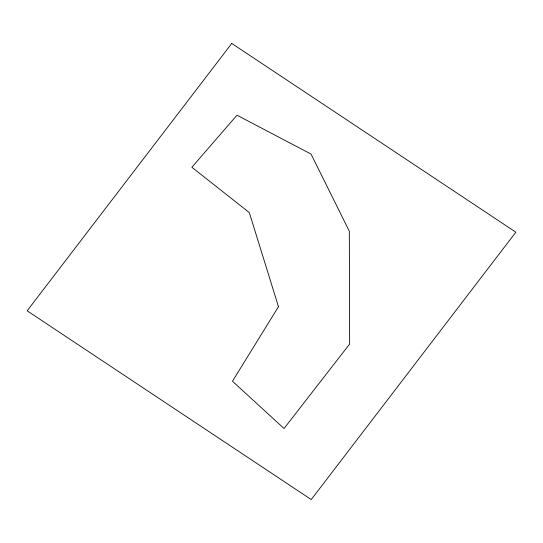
<?xml version="1.0" encoding="UTF-8"?>
<svg xmlns="http://www.w3.org/2000/svg" width="543" height="543" viewBox="0 0 543 543"><rect width="100%" height="100%" fill="white"/><g stroke="black" fill="none" stroke-linecap="round" stroke-linejoin="round"><path stroke-width="0.81" d="M278.464 306.686L232.479 381.227L284.03 428.508L349.638 344.052L349.325 231.237L311.037 154.063L236.992 115.204L191.869 167.258L249.332 212.605L278.464 306.686M231.759 43.44L27.15 310.813L311.241 499.56L515.85 232.187L231.759 43.44"/></g></svg>
